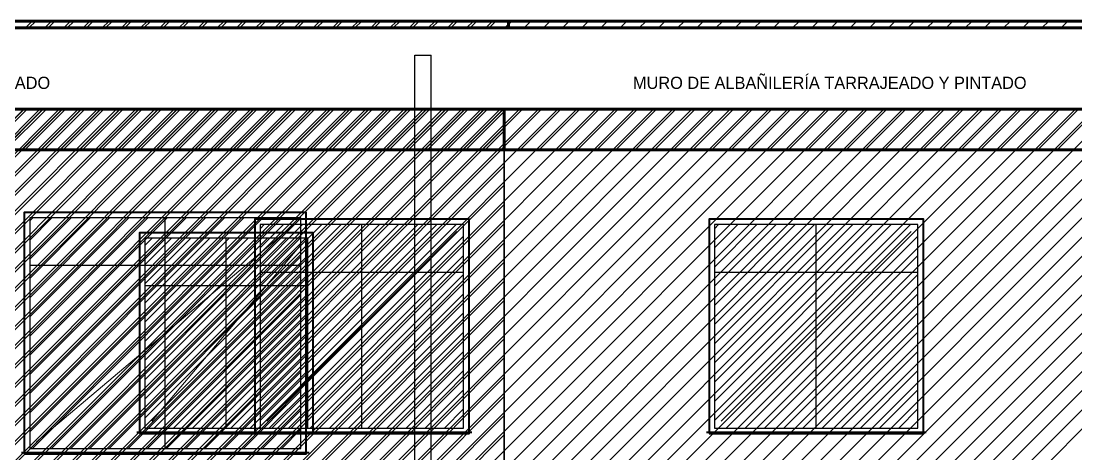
# Model space of a CAD drawing. Header units: metres. Extents: x -1.4 to 41.5, y -29.1 to 7.2.
# Drawn here: x 6.04 to 13.81, y 3.96 to 7.15 of the extents above; entities that cross this region are included whole.
import ezdxf
from ezdxf.enums import TextEntityAlignment as Align

# ---------------------------------------------------------------- set-up
doc = ezdxf.new("R2010")
doc.units = ezdxf.units.M
for name, color, linetype, lineweight in [('carpinteria', 7, 'CONTINUOUS', 25), ('fondo', 7, 'CONTINUOUS', 5), ('hatch', 7, 'CONTINUOUS', 9), ('hormigon', 7, 'CONTINUOUS', 30), ('marco-fino', 7, 'CONTINUOUS', 25), ('marco-medio', 7, 'CONTINUOUS', 40), ('muro-corte', 7, 'CONTINUOUS', 60), ('muro-visto', 7, 'CONTINUOUS', 35), ('sombra', 7, 'CONTINUOUS', 5), ('texto-suave', 7, 'CONTINUOUS', 5), ('vidrio', 7, 'CONTINUOUS', 18)]:
    doc.layers.add(name, color=color, linetype=linetype, lineweight=lineweight)

msp = doc.modelspace()

# ---------------------------------------------------------------- linework, layer by layer
at = {"layer": 'carpinteria'}
for p, q in [((8.94, -0.45), (8.94, 6.9)), ((8.94, 6.9), (9.06, 6.9)), ((8.94, -0.45), (8.94, 6.9)), ((8.94, 6.9), (9.06, 6.9)), ((9.06, -0.45), (9.06, 6.9)), ((9.06, -0.45), (9.06, 6.9)), ((7.1, 4), (7.1, 5.7)), ((8.55, 4.15), (8.55, 5.65)), ((8.55, 4.15), (8.55, 5.65)), ((11.9, 4.15), (11.9, 5.65)), ((11.9, 4.15), (11.9, 5.65)), ((7.55, 4.15), (7.55, 5.55)), ((6.1, 5.35), (8.1, 5.35)), ((7.8, 5.3), (9.3, 5.3)), ((7.8, 5.3), (9.3, 5.3)), ((11.15, 5.3), (12.65, 5.3)), ((11.15, 5.3), (12.65, 5.3)), ((6.95, 5.2), (8.15, 5.2))]:
    msp.add_line(p, q, dxfattribs=at)
for points in [[(6.1, 4), (8.1, 4), (8.1, 5.7), (6.1, 5.7)], [(7.8, 4.15), (9.3, 4.15), (9.3, 5.65), (7.8, 5.65)], [(7.8, 4.15), (9.3, 4.15), (9.3, 5.65), (7.8, 5.65)], [(11.15, 4.15), (12.65, 4.15), (12.65, 5.65), (11.15, 5.65)], [(11.15, 4.15), (12.65, 4.15), (12.65, 5.65), (11.15, 5.65)], [(6.95, 4.15), (8.15, 4.15), (8.15, 5.55), (6.95, 5.55)]]:
    msp.add_lwpolyline(points, close=True, dxfattribs=at)
at = {"layer": 'fondo'}
for points in [[(6.1, 4), (8.1, 4), (8.1, 5.7), (6.1, 5.7)], [(7.8, 4.15), (9.3, 4.15), (9.3, 5.65), (7.8, 5.65)], [(7.8, 4.15), (9.3, 4.15), (9.3, 5.65), (7.8, 5.65)], [(11.15, 4.15), (12.65, 4.15), (12.65, 5.65), (11.15, 5.65)], [(11.15, 4.15), (12.65, 4.15), (12.65, 5.65), (11.15, 5.65)], [(6.95, 4.15), (8.15, 4.15), (8.15, 5.55), (6.95, 5.55)]]:
    msp.add_lwpolyline(points, close=True, dxfattribs=at)
at = {"layer": 'hatch'}
for p, q in [((6.0695, 7.1), (6.1195, 7.15)), ((6.0695, 7.1), (6.1195, 7.15)), ((6.0945, 7.1), (6.1445, 7.15)), ((6.0945, 7.1), (6.1445, 7.15)), ((6.2109, 7.1), (6.2609, 7.15)), ((6.2109, 7.1), (6.2609, 7.15)), ((6.2359, 7.1), (6.2859, 7.15)), ((6.2359, 7.1), (6.2859, 7.15)), ((6.3523, 7.1), (6.4023, 7.15)), ((6.3523, 7.1), (6.4023, 7.15)), ((6.3773, 7.1), (6.4273, 7.15)), ((6.3773, 7.1), (6.4273, 7.15)), ((6.4938, 7.1), (6.5438, 7.15)), ((6.4938, 7.1), (6.5438, 7.15)), ((6.5187, 7.1), (6.5687, 7.15)), ((6.5187, 7.1), (6.5687, 7.15)), ((6.6352, 7.1), (6.6852, 7.15)), ((6.6352, 7.1), (6.6852, 7.15)), ((6.6602, 7.1), (6.7102, 7.15)), ((6.6602, 7.1), (6.7102, 7.15)), ((6.7766, 7.1), (6.8266, 7.15)), ((6.7766, 7.1), (6.8266, 7.15)), ((6.8016, 7.1), (6.8516, 7.15)), ((6.8016, 7.1), (6.8516, 7.15)), ((6.918, 7.1), (6.968, 7.15)), ((6.918, 7.1), (6.968, 7.15)), ((6.943, 7.1), (6.993, 7.15)), ((6.943, 7.1), (6.993, 7.15)), ((7.0594, 7.1), (7.1094, 7.15)), ((7.0594, 7.1), (7.1094, 7.15)), ((7.0844, 7.1), (7.1344, 7.15)), ((7.0844, 7.1), (7.1344, 7.15)), ((7.2009, 7.1), (7.2509, 7.15)), ((7.2009, 7.1), (7.2509, 7.15)), ((7.2258, 7.1), (7.2758, 7.15)), ((7.2258, 7.1), (7.2758, 7.15)), ((7.3423, 7.1), (7.3923, 7.15)), ((7.3423, 7.1), (7.3923, 7.15)), ((7.3673, 7.1), (7.4173, 7.15)), ((7.3673, 7.1), (7.4173, 7.15)), ((7.4837, 7.1), (7.5337, 7.15)), ((7.4837, 7.1), (7.5337, 7.15)), ((7.5087, 7.1), (7.5587, 7.15)), ((7.5087, 7.1), (7.5587, 7.15)), ((7.6251, 7.1), (7.6751, 7.15)), ((7.6251, 7.1), (7.6751, 7.15)), ((7.6501, 7.1), (7.7001, 7.15)), ((7.6501, 7.1), (7.7001, 7.15)), ((7.7665, 7.1), (7.8165, 7.15)), ((7.7665, 7.1), (7.8165, 7.15)), ((7.7915, 7.1), (7.8415, 7.15)), ((7.7915, 7.1), (7.8415, 7.15)), ((7.908, 7.1), (7.958, 7.15)), ((7.908, 7.1), (7.958, 7.15)), ((7.9329, 7.1), (7.9829, 7.15)), ((7.9329, 7.1), (7.9829, 7.15)), ((8.0494, 7.1), (8.0994, 7.15)), ((8.0494, 7.1), (8.0994, 7.15)), ((8.0744, 7.1), (8.1244, 7.15)), ((8.0744, 7.1), (8.1244, 7.15)), ((8.1908, 7.1), (8.2408, 7.15)), ((8.1908, 7.1), (8.2408, 7.15)), ((8.2158, 7.1), (8.2658, 7.15)), ((8.2158, 7.1), (8.2658, 7.15)), ((8.3322, 7.1), (8.3822, 7.15)), ((8.3322, 7.1), (8.3822, 7.15)), ((8.3572, 7.1), (8.4072, 7.15)), ((8.3572, 7.1), (8.4072, 7.15)), ((8.4737, 7.1), (8.5237, 7.15)), ((8.4737, 7.1), (8.5237, 7.15)), ((8.4986, 7.1), (8.5486, 7.15)), ((8.4986, 7.1), (8.5486, 7.15)), ((8.6151, 7.1), (8.6651, 7.15)), ((8.6151, 7.1), (8.6651, 7.15)), ((8.6401, 7.1), (8.6901, 7.15)), ((8.6401, 7.1), (8.6901, 7.15)), ((8.7565, 7.1), (8.8065, 7.15)), ((8.7565, 7.1), (8.8065, 7.15)), ((8.7815, 7.1), (8.8315, 7.15)), ((8.7815, 7.1), (8.8315, 7.15)), ((8.8979, 7.1), (8.9479, 7.15)), ((8.8979, 7.1), (8.9479, 7.15)), ((8.9229, 7.1), (8.9729, 7.15)), ((8.9229, 7.1), (8.9729, 7.15)), ((9.0393, 7.1), (9.0893, 7.15)), ((9.0393, 7.1), (9.0893, 7.15)), ((9.0643, 7.1), (9.1143, 7.15)), ((9.0643, 7.1), (9.1143, 7.15)), ((9.1808, 7.1), (9.2308, 7.15)), ((9.1808, 7.1), (9.2308, 7.15)), ((9.2057, 7.1), (9.2557, 7.15)), ((9.2057, 7.1), (9.2557, 7.15)), ((9.3222, 7.1), (9.3722, 7.15)), ((9.3222, 7.1), (9.3722, 7.15)), ((9.3472, 7.1), (9.3972, 7.15)), ((9.3472, 7.1), (9.3972, 7.15)), ((9.4636, 7.1), (9.5136, 7.15)), ((9.4636, 7.1), (9.5136, 7.15)), ((9.4886, 7.1), (9.5386, 7.15)), ((9.4886, 7.1), (9.5386, 7.15)), ((9.605, 7.1), (9.655, 7.15)), ((9.605, 7.1), (9.655, 7.15)), ((9.7464, 7.1), (9.7964, 7.15)), ((9.7464, 7.1), (9.7964, 7.15)), ((9.8879, 7.1), (9.9379, 7.15)), ((9.8879, 7.1), (9.9379, 7.15)), ((10.0293, 7.1), (10.0793, 7.15)), ((10.0293, 7.1), (10.0793, 7.15)), ((10.1707, 7.1), (10.2207, 7.15)), ((10.1707, 7.1), (10.2207, 7.15)), ((10.3121, 7.1), (10.3621, 7.15)), ((10.3121, 7.1), (10.3621, 7.15)), ((10.4535, 7.1), (10.5035, 7.15)), ((10.4535, 7.1), (10.5035, 7.15)), ((10.595, 7.1), (10.645, 7.15)), ((10.595, 7.1), (10.645, 7.15)), ((10.7364, 7.1), (10.7864, 7.15)), ((10.7364, 7.1), (10.7864, 7.15)), ((10.8778, 7.1), (10.9278, 7.15)), ((10.8778, 7.1), (10.9278, 7.15)), ((11.0192, 7.1), (11.0692, 7.15)), ((11.0192, 7.1), (11.0692, 7.15)), ((11.1607, 7.1), (11.2107, 7.15)), ((11.1607, 7.1), (11.2107, 7.15)), ((11.3021, 7.1), (11.3521, 7.15)), ((11.3021, 7.1), (11.3521, 7.15)), ((11.4435, 7.1), (11.4935, 7.15)), ((11.4435, 7.1), (11.4935, 7.15)), ((11.5849, 7.1), (11.6349, 7.15)), ((11.5849, 7.1), (11.6349, 7.15)), ((11.7263, 7.1), (11.7763, 7.15)), ((11.7263, 7.1), (11.7763, 7.15)), ((11.8678, 7.1), (11.9178, 7.15)), ((11.8678, 7.1), (11.9178, 7.15)), ((12.0092, 7.1), (12.0592, 7.15)), ((12.0092, 7.1), (12.0592, 7.15)), ((12.1506, 7.1), (12.2006, 7.15)), ((12.1506, 7.1), (12.2006, 7.15)), ((12.292, 7.1), (12.342, 7.15)), ((12.292, 7.1), (12.342, 7.15)), ((12.4334, 7.1), (12.4834, 7.15)), ((12.4334, 7.1), (12.4834, 7.15)), ((12.5749, 7.1), (12.6249, 7.15)), ((12.5749, 7.1), (12.6249, 7.15)), ((12.7163, 7.1), (12.7663, 7.15)), ((12.7163, 7.1), (12.7663, 7.15)), ((12.8577, 7.1), (12.9077, 7.15)), ((12.8577, 7.1), (12.9077, 7.15)), ((12.9991, 7.1), (13.0491, 7.15)), ((12.9991, 7.1), (13.0491, 7.15)), ((13.1406, 7.1), (13.1906, 7.15)), ((13.1406, 7.1), (13.1906, 7.15)), ((13.282, 7.1), (13.332, 7.15)), ((13.282, 7.1), (13.332, 7.15)), ((13.4234, 7.1), (13.4734, 7.15)), ((13.4234, 7.1), (13.4734, 7.15)), ((13.5648, 7.1), (13.6148, 7.15)), ((13.5648, 7.1), (13.6148, 7.15)), ((13.7062, 7.1), (13.7562, 7.15)), ((13.7062, 7.1), (13.7562, 7.15)), ((0, 0.0416), (6.4584, 6.5)), ((0, 0.1831), (6.3169, 6.5)), ((0, 0.3245), (6.1755, 6.5)), ((0, 0.0416), (6.4584, 6.5)), ((0, 0.1831), (6.3169, 6.5)), ((0, 0.3245), (6.1755, 6.5)), ((0, 0.0167), (6.4833, 6.5)), ((0, 0.1581), (6.3419, 6.5)), ((0, 0.2995), (6.2005, 6.5)), ((0, 0.4409), (6.0591, 6.5)), ((0, 0.0167), (6.4833, 6.5)), ((0, 0.1581), (6.3419, 6.5)), ((0, 0.2995), (6.2005, 6.5)), ((0, 0.4409), (6.0591, 6.5)), ((0.0998, 0), (6.5998, 6.5)), ((0.0998, 0), (6.5998, 6.5)), ((0.1248, 0), (6.6248, 6.5)), ((0.1248, 0), (6.6248, 6.5)), ((0.2412, 0), (6.7412, 6.5)), ((0.2412, 0), (6.7412, 6.5)), ((0.2662, 0), (6.7662, 6.5)), ((0.2662, 0), (6.7662, 6.5)), ((0.3826, 0), (6.8826, 6.5)), ((0.3826, 0), (6.8826, 6.5)), ((0.4076, 0), (6.9076, 6.5)), ((0.4076, 0), (6.9076, 6.5)), ((0.5241, 0), (7.0241, 6.5)), ((0.5241, 0), (7.0241, 6.5)), ((0.549, 0), (7.049, 6.5)), ((0.549, 0), (7.049, 6.5)), ((0.6655, 0), (7.1655, 6.5)), ((0.6655, 0), (7.1655, 6.5)), ((0.6905, 0), (7.1905, 6.5)), ((0.6905, 0), (7.1905, 6.5)), ((0.8069, 0), (7.3069, 6.5)), ((0.8069, 0), (7.3069, 6.5)), ((0.8319, 0), (7.3319, 6.5)), ((0.8319, 0), (7.3319, 6.5)), ((0.9483, 0), (7.4483, 6.5)), ((0.9483, 0), (7.4483, 6.5)), ((0.9733, 0), (7.4733, 6.5)), ((0.9733, 0), (7.4733, 6.5)), ((1.0897, 0), (7.5897, 6.5)), ((1.0897, 0), (7.5897, 6.5)), ((1.1147, 0), (7.6147, 6.5)), ((1.1147, 0), (7.6147, 6.5)), ((1.2312, 0), (7.7312, 6.5)), ((1.2312, 0), (7.7312, 6.5)), ((1.2561, 0), (7.7561, 6.5)), ((1.2561, 0), (7.7561, 6.5)), ((1.3726, 0), (7.8726, 6.5)), ((1.3726, 0), (7.8726, 6.5)), ((1.3976, 0), (7.8976, 6.5)), ((1.3976, 0), (7.8976, 6.5)), ((1.514, 0), (8.014, 6.5)), ((1.514, 0), (8.014, 6.5)), ((1.539, 0), (8.039, 6.5)), ((1.539, 0), (8.039, 6.5)), ((1.6554, 0), (8.1554, 6.5)), ((1.6554, 0), (8.1554, 6.5)), ((1.6804, 0), (8.1804, 6.5)), ((1.6804, 0), (8.1804, 6.5)), ((1.7968, 0), (8.2968, 6.5)), ((1.7968, 0), (8.2968, 6.5)), ((1.8218, 0), (8.3218, 6.5)), ((1.8218, 0), (8.3218, 6.5)), ((1.9383, 0), (8.4383, 6.5)), ((1.9383, 0), (8.4383, 6.5)), ((1.9632, 0), (8.4632, 6.5)), ((1.9632, 0), (8.4632, 6.5)), ((2.0797, 0), (8.5797, 6.5)), ((2.0797, 0), (8.5797, 6.5)), ((2.1047, 0), (8.6047, 6.5)), ((2.1047, 0), (8.6047, 6.5)), ((2.2211, 0), (8.7211, 6.5)), ((2.2211, 0), (8.7211, 6.5)), ((2.2461, 0), (8.7461, 6.5)), ((2.2461, 0), (8.7461, 6.5)), ((2.3625, 0), (8.8625, 6.5)), ((2.3625, 0), (8.8625, 6.5)), ((2.3875, 0), (8.8875, 6.5)), ((2.3875, 0), (8.8875, 6.5)), ((2.504, 0), (9.004, 6.5)), ((2.504, 0), (9.004, 6.5)), ((2.5289, 0), (9.0289, 6.5)), ((2.5289, 0), (9.0289, 6.5)), ((2.6454, 0), (9.1454, 6.5)), ((2.6454, 0), (9.1454, 6.5)), ((2.6704, 0), (9.1704, 6.5)), ((2.6704, 0), (9.1704, 6.5)), ((2.7868, 0), (9.2868, 6.5)), ((2.7868, 0), (9.2868, 6.5)), ((2.8118, 0), (9.3118, 6.5)), ((2.8118, 0), (9.3118, 6.5)), ((2.9282, 0), (9.4282, 6.5)), ((2.9282, 0), (9.4282, 6.5)), ((2.9532, 0), (9.4532, 6.5)), ((2.9532, 0), (9.4532, 6.5)), ((3.0696, 0), (9.5696, 6.5)), ((3.0696, 0), (9.5696, 6.5)), ((3.0946, 0), (9.5946, 6.5)), ((3.0946, 0), (9.5946, 6.5)), ((3.2111, 0), (9.7111, 6.5)), ((3.2111, 0), (9.7111, 6.5)), ((3.3525, 0), (9.8525, 6.5)), ((3.3525, 0), (9.8525, 6.5)), ((3.4939, 0), (9.9939, 6.5)), ((3.4939, 0), (9.9939, 6.5)), ((3.6353, 0), (10.1353, 6.5)), ((3.6353, 0), (10.1353, 6.5)), ((3.7767, 0), (10.2767, 6.5)), ((3.7767, 0), (10.2767, 6.5)), ((3.9182, 0), (10.4182, 6.5)), ((3.9182, 0), (10.4182, 6.5)), ((4.0596, 0), (10.5596, 6.5)), ((4.0596, 0), (10.5596, 6.5)), ((4.201, 0), (10.701, 6.5)), ((4.201, 0), (10.701, 6.5)), ((4.3424, 0), (10.8424, 6.5)), ((4.3424, 0), (10.8424, 6.5)), ((4.4839, 0), (10.9839, 6.5)), ((4.4839, 0), (10.9839, 6.5)), ((4.6253, 0), (11.1253, 6.5)), ((4.6253, 0), (11.1253, 6.5)), ((4.7667, 0), (11.2667, 6.5)), ((4.7667, 0), (11.2667, 6.5)), ((4.9081, 0), (11.4081, 6.5)), ((4.9081, 0), (11.4081, 6.5)), ((5.0495, 0), (11.5495, 6.5)), ((5.0495, 0), (11.5495, 6.5)), ((5.191, 0), (11.691, 6.5)), ((5.191, 0), (11.691, 6.5)), ((5.3324, 0), (11.8324, 6.5)), ((5.3324, 0), (11.8324, 6.5)), ((5.4738, 0), (11.9738, 6.5)), ((5.4738, 0), (11.9738, 6.5)), ((5.6152, 0), (12.1152, 6.5)), ((5.6152, 0), (12.1152, 6.5)), ((5.7566, 0), (12.2566, 6.5)), ((5.7566, 6.2), (6.0566, 6.5)), ((5.7566, 0), (12.2566, 6.5)), ((5.7566, 6.2), (6.0566, 6.5)), ((5.7816, 6.2), (6.0816, 6.5)), ((5.7816, 6.2), (6.0816, 6.5)), ((5.8981, 0), (12.3981, 6.5)), ((5.8981, 6.2), (6.1981, 6.5)), ((5.8981, 0), (12.3981, 6.5)), ((5.8981, 6.2), (6.1981, 6.5)), ((5.923, 6.2), (6.223, 6.5)), ((5.923, 6.2), (6.223, 6.5)), ((6.0395, 0), (12.5395, 6.5)), ((6.0395, 6.2), (6.3395, 6.5)), ((6.0395, 0), (12.5395, 6.5)), ((6.0395, 6.2), (6.3395, 6.5)), ((6.0645, 6.2), (6.3645, 6.5)), ((6.0645, 6.2), (6.3645, 6.5)), ((6.1809, 0), (12.6809, 6.5)), ((6.1809, 6.2), (6.4809, 6.5)), ((6.1809, 0), (12.6809, 6.5)), ((6.1809, 6.2), (6.4809, 6.5)), ((6.2059, 6.2), (6.5059, 6.5)), ((6.2059, 6.2), (6.5059, 6.5)), ((6.3223, 0), (12.8223, 6.5)), ((6.3223, 6.2), (6.6223, 6.5)), ((6.3223, 0), (12.8223, 6.5)), ((6.3223, 6.2), (6.6223, 6.5)), ((6.3473, 6.2), (6.6473, 6.5)), ((6.3473, 6.2), (6.6473, 6.5)), ((6.4638, 0), (12.9638, 6.5)), ((6.4638, 6.2), (6.7638, 6.5)), ((6.4638, 0), (12.9638, 6.5)), ((6.4638, 6.2), (6.7638, 6.5)), ((6.4887, 6.2), (6.7887, 6.5)), ((6.4887, 6.2), (6.7887, 6.5)), ((6.6052, 0), (13.1052, 6.5)), ((6.6052, 6.2), (6.9052, 6.5)), ((6.6052, 0), (13.1052, 6.5)), ((6.6052, 6.2), (6.9052, 6.5)), ((6.6302, 6.2), (6.9302, 6.5)), ((6.6302, 6.2), (6.9302, 6.5)), ((6.7466, 0), (13.2466, 6.5)), ((6.7466, 6.2), (7.0466, 6.5)), ((6.7466, 0), (13.2466, 6.5)), ((6.7466, 6.2), (7.0466, 6.5)), ((6.7716, 6.2), (7.0716, 6.5)), ((6.7716, 6.2), (7.0716, 6.5)), ((6.888, 0), (13.388, 6.5)), ((6.888, 6.2), (7.188, 6.5)), ((6.888, 0), (13.388, 6.5)), ((6.888, 6.2), (7.188, 6.5)), ((6.913, 6.2), (7.213, 6.5)), ((6.913, 6.2), (7.213, 6.5)), ((7.0294, 0), (13.5294, 6.5)), ((7.0294, 6.2), (7.3294, 6.5)), ((7.0294, 0), (13.5294, 6.5)), ((7.0294, 6.2), (7.3294, 6.5)), ((7.0544, 6.2), (7.3544, 6.5)), ((7.0544, 6.2), (7.3544, 6.5)), ((7.1709, 0), (13.6709, 6.5)), ((7.1709, 6.2), (7.4709, 6.5)), ((7.1709, 0), (13.6709, 6.5)), ((7.1709, 6.2), (7.4709, 6.5)), ((7.1958, 6.2), (7.4958, 6.5)), ((7.1958, 6.2), (7.4958, 6.5)), ((7.3123, 0), (13.8123, 6.5)), ((7.3123, 6.2), (7.6123, 6.5)), ((7.3123, 0), (13.8123, 6.5)), ((7.3123, 6.2), (7.6123, 6.5)), ((7.3373, 6.2), (7.6373, 6.5)), ((7.3373, 6.2), (7.6373, 6.5)), ((7.4537, 0), (13.9537, 6.5)), ((7.4537, 6.2), (7.7537, 6.5)), ((7.4537, 0), (13.9537, 6.5)), ((7.4537, 6.2), (7.7537, 6.5)), ((7.4787, 6.2), (7.7787, 6.5)), ((7.4787, 6.2), (7.7787, 6.5)), ((7.5951, 0), (14.0951, 6.5)), ((7.5951, 6.2), (7.8951, 6.5)), ((7.5951, 0), (14.0951, 6.5)), ((7.5951, 6.2), (7.8951, 6.5)), ((7.6201, 6.2), (7.9201, 6.5)), ((7.6201, 6.2), (7.9201, 6.5)), ((7.7365, 0), (14.2365, 6.5)), ((7.7365, 6.2), (8.0365, 6.5)), ((7.7365, 0), (14.2365, 6.5)), ((7.7365, 6.2), (8.0365, 6.5)), ((7.7615, 6.2), (8.0615, 6.5)), ((7.7615, 6.2), (8.0615, 6.5)), ((7.878, 0), (14.378, 6.5)), ((7.878, 6.2), (8.178, 6.5)), ((7.878, 0), (14.378, 6.5)), ((7.878, 6.2), (8.178, 6.5)), ((7.9029, 6.2), (8.2029, 6.5)), ((7.9029, 6.2), (8.2029, 6.5)), ((8.0194, 0), (14.5194, 6.5)), ((8.0194, 6.2), (8.3194, 6.5)), ((8.0194, 0), (14.5194, 6.5)), ((8.0194, 6.2), (8.3194, 6.5)), ((8.0444, 6.2), (8.3444, 6.5)), ((8.0444, 6.2), (8.3444, 6.5)), ((8.1608, 0), (14.6608, 6.5)), ((8.1608, 6.2), (8.4608, 6.5)), ((8.1608, 0), (14.6608, 6.5)), ((8.1608, 6.2), (8.4608, 6.5)), ((8.1858, 6.2), (8.4858, 6.5)), ((8.1858, 6.2), (8.4858, 6.5)), ((8.3022, 0), (14.8022, 6.5)), ((8.3022, 6.2), (8.6022, 6.5)), ((8.3022, 0), (14.8022, 6.5)), ((8.3022, 6.2), (8.6022, 6.5)), ((8.3272, 6.2), (8.6272, 6.5)), ((8.3272, 6.2), (8.6272, 6.5)), ((8.4437, 0), (14.9437, 6.5)), ((8.4437, 6.2), (8.7437, 6.5)), ((8.4437, 0), (14.9437, 6.5)), ((8.4437, 6.2), (8.7437, 6.5)), ((8.4686, 6.2), (8.7686, 6.5)), ((8.4686, 6.2), (8.7686, 6.5)), ((8.5851, 0), (15.0851, 6.5)), ((8.5851, 6.2), (8.8851, 6.5)), ((8.5851, 0), (15.0851, 6.5)), ((8.5851, 6.2), (8.8851, 6.5)), ((8.6101, 6.2), (8.9101, 6.5)), ((8.6101, 6.2), (8.9101, 6.5)), ((8.7265, 0), (15.2265, 6.5)), ((8.7265, 6.2), (9.0265, 6.5)), ((8.7265, 0), (15.2265, 6.5)), ((8.7265, 6.2), (9.0265, 6.5)), ((8.7515, 6.2), (9.0515, 6.5)), ((8.7515, 6.2), (9.0515, 6.5)), ((8.8679, 0), (15.3679, 6.5)), ((8.8679, 6.2), (9.1679, 6.5)), ((8.8679, 0), (15.3679, 6.5)), ((8.8679, 6.2), (9.1679, 6.5)), ((8.8929, 6.2), (9.1929, 6.5)), ((8.8929, 6.2), (9.1929, 6.5)), ((9.0093, 0), (15.5093, 6.5)), ((9.0093, 6.2), (9.3093, 6.5)), ((9.0093, 0), (15.5093, 6.5)), ((9.0093, 6.2), (9.3093, 6.5)), ((9.0343, 6.2), (9.3343, 6.5)), ((9.0343, 6.2), (9.3343, 6.5)), ((9.1508, 0), (15.6508, 6.5)), ((9.1508, 6.2), (9.4508, 6.5)), ((9.1508, 0), (15.6508, 6.5)), ((9.1508, 6.2), (9.4508, 6.5)), ((9.1757, 6.2), (9.4757, 6.5)), ((9.1757, 6.2), (9.4757, 6.5)), ((9.2922, 0), (15.7922, 6.5)), ((9.2922, 6.2), (9.5922, 6.5)), ((9.2922, 0), (15.7922, 6.5)), ((9.2922, 6.2), (9.5922, 6.5)), ((9.3172, 6.2), (9.6, 6.4828)), ((9.3172, 6.2), (9.6, 6.4828)), ((9.4336, 0), (15.9336, 6.5)), ((9.4336, 6.2), (9.7336, 6.5)), ((9.4336, 0), (15.9336, 6.5)), ((9.4336, 6.2), (9.7336, 6.5)), ((9.575, 0), (16.075, 6.5)), ((9.575, 6.2), (9.875, 6.5)), ((9.575, 0), (16.075, 6.5)), ((9.575, 6.2), (9.875, 6.5)), ((9.7164, 0), (16.2164, 6.5)), ((9.7164, 6.2), (10.0164, 6.5)), ((9.7164, 0), (16.2164, 6.5)), ((9.7164, 6.2), (10.0164, 6.5)), ((9.8579, 6.2), (10.1579, 6.5)), ((9.8579, 6.2), (10.1579, 6.5)), ((9.9993, 6.2), (10.2993, 6.5)), ((9.9993, 6.2), (10.2993, 6.5)), ((10.1407, 6.2), (10.4407, 6.5)), ((10.1407, 6.2), (10.4407, 6.5)), ((10.2821, 6.2), (10.5821, 6.5)), ((10.2821, 6.2), (10.5821, 6.5)), ((10.4235, 6.2), (10.7235, 6.5)), ((10.4235, 6.2), (10.7235, 6.5)), ((10.565, 6.2), (10.865, 6.5)), ((10.565, 6.2), (10.865, 6.5)), ((10.7064, 6.2), (11.0064, 6.5)), ((10.7064, 6.2), (11.0064, 6.5)), ((10.8478, 6.2), (11.1478, 6.5)), ((10.8478, 6.2), (11.1478, 6.5)), ((10.9892, 6.2), (11.2892, 6.5)), ((10.9892, 6.2), (11.2892, 6.5)), ((11.1307, 6.2), (11.4307, 6.5)), ((11.1307, 6.2), (11.4307, 6.5)), ((11.2721, 6.2), (11.5721, 6.5)), ((11.2721, 6.2), (11.5721, 6.5)), ((11.4135, 6.2), (11.7135, 6.5)), ((11.4135, 6.2), (11.7135, 6.5)), ((11.5549, 6.2), (11.8549, 6.5)), ((11.5549, 6.2), (11.8549, 6.5)), ((11.6963, 6.2), (11.9963, 6.5)), ((11.6963, 6.2), (11.9963, 6.5)), ((11.8378, 6.2), (12.1378, 6.5)), ((11.8378, 6.2), (12.1378, 6.5)), ((11.9792, 6.2), (12.2792, 6.5)), ((11.9792, 6.2), (12.2792, 6.5)), ((12.1206, 6.2), (12.4206, 6.5)), ((12.1206, 6.2), (12.4206, 6.5)), ((12.262, 6.2), (12.562, 6.5)), ((12.262, 6.2), (12.562, 6.5)), ((12.4034, 6.2), (12.7034, 6.5)), ((12.4034, 6.2), (12.7034, 6.5)), ((12.5449, 6.2), (12.8449, 6.5)), ((12.5449, 6.2), (12.8449, 6.5)), ((12.6863, 6.2), (12.9863, 6.5)), ((12.6863, 6.2), (12.9863, 6.5)), ((12.8277, 6.2), (13.1277, 6.5)), ((12.8277, 6.2), (13.1277, 6.5)), ((12.9691, 6.2), (13.2691, 6.5)), ((12.9691, 6.2), (13.2691, 6.5)), ((13.1106, 6.2), (13.4106, 6.5)), ((13.1106, 6.2), (13.4106, 6.5)), ((13.252, 6.2), (13.552, 6.5)), ((13.252, 6.2), (13.552, 6.5)), ((13.3934, 6.2), (13.6934, 6.5)), ((13.3934, 6.2), (13.6934, 6.5)), ((13.5348, 6.2), (13.8348, 6.5)), ((13.5348, 6.2), (13.8348, 6.5)), ((13.6762, 6.2), (13.9762, 6.5)), ((13.6762, 6.2), (13.9762, 6.5)), ((3.236, 0), (9.6, 6.364)), ((3.236, 0), (9.6, 6.364)), ((9.4586, 6.2), (9.6, 6.3414)), ((9.4586, 6.2), (9.6, 6.3414)), ((3.3775, 0), (9.6, 6.2225)), ((3.3775, 0), (9.6, 6.2225)), ((3.5189, 0), (9.6, 6.0811)), ((3.5189, 0), (9.6, 6.0811)), ((3.6603, 0), (9.6, 5.9397)), ((3.6603, 0), (9.6, 5.9397)), ((3.8017, 0), (9.6, 5.7983)), ((3.8017, 0), (9.6, 5.7983)), ((6.1, 4.1213), (7.6787, 5.7)), ((6.1, 4.2627), (7.5373, 5.7)), ((6.1, 4.4042), (7.3958, 5.7)), ((6.1, 4.5456), (7.2544, 5.7)), ((6.1, 4.687), (7.113, 5.7)), ((6.1, 4.8284), (6.9716, 5.7)), ((6.1, 4.9698), (6.8302, 5.7)), ((6.1, 5.1113), (6.6887, 5.7)), ((6.1, 5.2527), (6.5473, 5.7)), ((6.1, 5.3941), (6.4059, 5.7)), ((6.1, 5.5355), (6.2645, 5.7)), ((6.1, 5.677), (6.123, 5.7)), ((6.1201, 4), (7.8201, 5.7)), ((6.2615, 4), (7.9615, 5.7)), ((6.4029, 4), (8.1, 5.6971)), ((3.9431, 0), (9.6, 5.6569)), ((3.9431, 0), (9.6, 5.6569)), ((7.8, 4.2056), (9.2444, 5.65)), ((7.8, 4.3471), (9.1029, 5.65)), ((7.8, 4.4885), (8.9615, 5.65)), ((7.8, 4.6299), (8.8201, 5.65)), ((7.8, 4.7713), (8.6787, 5.65)), ((7.8, 4.9127), (8.5373, 5.65)), ((7.8, 5.0542), (8.3958, 5.65)), ((7.8, 5.1956), (8.2544, 5.65)), ((7.8, 5.337), (8.113, 5.65)), ((7.8, 5.4784), (7.9716, 5.65)), ((7.8, 5.6198), (7.8302, 5.65)), ((7.8, 4.2056), (9.2444, 5.65)), ((7.8, 4.3471), (9.1029, 5.65)), ((7.8, 4.4885), (8.9615, 5.65)), ((7.8, 4.6299), (8.8201, 5.65)), ((7.8, 4.7713), (8.6787, 5.65)), ((7.8, 4.9127), (8.5373, 5.65)), ((7.8, 5.0542), (8.3958, 5.65)), ((7.8, 5.1956), (8.2544, 5.65)), ((7.8, 5.337), (8.113, 5.65)), ((7.8, 5.4784), (7.9716, 5.65)), ((7.8, 5.6198), (7.8302, 5.65)), ((11.15, 4.2056), (12.5944, 5.65)), ((11.15, 4.3471), (12.4529, 5.65)), ((11.15, 4.4885), (12.3115, 5.65)), ((11.15, 4.6299), (12.1701, 5.65)), ((11.15, 4.7713), (12.0287, 5.65)), ((11.15, 4.9127), (11.8873, 5.65)), ((11.15, 5.0542), (11.7458, 5.65)), ((11.15, 5.1956), (11.6044, 5.65)), ((11.15, 5.337), (11.463, 5.65)), ((11.15, 5.4784), (11.3216, 5.65)), ((11.15, 5.6198), (11.1802, 5.65)), ((11.15, 4.2056), (12.5944, 5.65)), ((11.15, 4.3471), (12.4529, 5.65)), ((11.15, 4.4885), (12.3115, 5.65)), ((11.15, 4.6299), (12.1701, 5.65)), ((11.15, 4.7713), (12.0287, 5.65)), ((11.15, 4.9127), (11.8873, 5.65)), ((11.15, 5.0542), (11.7458, 5.65)), ((11.15, 5.1956), (11.6044, 5.65)), ((11.15, 5.337), (11.463, 5.65)), ((11.15, 5.4784), (11.3216, 5.65)), ((11.15, 5.6198), (11.1802, 5.65)), ((6.5444, 4), (8.1, 5.5556)), ((6.95, 4.3642), (8.1358, 5.55)), ((6.95, 4.5056), (7.9944, 5.55)), ((6.95, 4.6471), (7.8529, 5.55)), ((6.95, 4.7885), (7.7115, 5.55)), ((6.95, 4.9299), (7.5701, 5.55)), ((6.95, 5.0713), (7.4287, 5.55)), ((6.95, 5.2127), (7.2873, 5.55)), ((6.95, 5.3542), (7.1458, 5.55)), ((6.95, 5.4956), (7.0044, 5.55)), ((7.8858, 4.15), (9.3, 5.5642)), ((7.8858, 4.15), (9.3, 5.5642)), ((11.2358, 4.15), (12.65, 5.5642)), ((11.2358, 4.15), (12.65, 5.5642)), ((4.0846, 0), (9.6, 5.5154)), ((4.0846, 0), (9.6, 5.5154)), ((4.226, 0), (9.6, 5.374)), ((4.226, 0), (9.6, 5.374)), ((6.6858, 4), (8.1, 5.4142)), ((6.95, 4.2228), (8.15, 5.4228)), ((8.0272, 4.15), (9.3, 5.4228)), ((8.0272, 4.15), (9.3, 5.4228)), ((11.3772, 4.15), (12.65, 5.4228)), ((11.3772, 4.15), (12.65, 5.4228)), ((4.3674, 0), (9.6, 5.2326)), ((4.3674, 0), (9.6, 5.2326)), ((6.8272, 4), (8.1, 5.2728)), ((7.0186, 4.15), (8.15, 5.2814)), ((8.1686, 4.15), (9.3, 5.2814)), ((8.1686, 4.15), (9.3, 5.2814)), ((11.5186, 4.15), (12.65, 5.2814)), ((11.5186, 4.15), (12.65, 5.2814)), ((7.1601, 4.15), (8.15, 5.1399)), ((8.3101, 4.15), (9.3, 5.1399)), ((8.3101, 4.15), (9.3, 5.1399)), ((11.6601, 4.15), (12.65, 5.1399)), ((11.6601, 4.15), (12.65, 5.1399)), ((4.5088, 0), (9.6, 5.0912)), ((4.5088, 0), (9.6, 5.0912)), ((6.9686, 4), (8.1, 5.1314)), ((7.1101, 4), (8.1, 4.9899)), ((7.3015, 4.15), (8.15, 4.9985)), ((8.4515, 4.15), (9.3, 4.9985)), ((8.4515, 4.15), (9.3, 4.9985)), ((11.8015, 4.15), (12.65, 4.9985)), ((11.8015, 4.15), (12.65, 4.9985)), ((4.6503, 0), (9.6, 4.9497)), ((4.6503, 0), (9.6, 4.9497)), ((7.2515, 4), (8.1, 4.8485)), ((7.4429, 4.15), (8.15, 4.8571)), ((8.5929, 4.15), (9.3, 4.8571)), ((8.5929, 4.15), (9.3, 4.8571)), ((11.9429, 4.15), (12.65, 4.8571)), ((11.9429, 4.15), (12.65, 4.8571)), ((4.7917, 0), (9.6, 4.8083)), ((4.7917, 0), (9.6, 4.8083)), ((7.3929, 4), (8.1, 4.7071)), ((7.5843, 4.15), (8.15, 4.7157)), ((8.7343, 4.15), (9.3, 4.7157)), ((8.7343, 4.15), (9.3, 4.7157)), ((12.0843, 4.15), (12.65, 4.7157)), ((12.0843, 4.15), (12.65, 4.7157)), ((4.9331, 0), (9.6, 4.6669)), ((4.9331, 0), (9.6, 4.6669)), ((5.0745, 0), (9.6, 4.5255)), ((5.0745, 0), (9.6, 4.5255)), ((7.5343, 4), (8.1, 4.5657)), ((7.7257, 4.15), (8.15, 4.5743)), ((8.8757, 4.15), (9.3, 4.5743)), ((8.8757, 4.15), (9.3, 4.5743)), ((12.2257, 4.15), (12.65, 4.5743)), ((12.2257, 4.15), (12.65, 4.5743)), ((5.2159, 0), (9.6, 4.3841)), ((5.2159, 0), (9.6, 4.3841)), ((7.6757, 4), (8.1, 4.4243)), ((7.8672, 4.15), (8.15, 4.4328)), ((9.0172, 4.15), (9.3, 4.4328)), ((9.0172, 4.15), (9.3, 4.4328)), ((12.3672, 4.15), (12.65, 4.4328)), ((12.3672, 4.15), (12.65, 4.4328)), ((7.8172, 4), (8.1, 4.2828)), ((8.0086, 4.15), (8.15, 4.2914)), ((9.1586, 4.15), (9.3, 4.2914)), ((9.1586, 4.15), (9.3, 4.2914)), ((12.5086, 4.15), (12.65, 4.2914)), ((12.5086, 4.15), (12.65, 4.2914)), ((5.3574, 0), (9.6, 4.2426)), ((5.3574, 0), (9.6, 4.2426)), ((7.9586, 4), (8.1, 4.1414)), ((5.4988, 0), (9.6, 4.1012)), ((5.4988, 0), (9.6, 4.1012))]:
    msp.add_line(p, q, dxfattribs=at)
at = {"layer": 'hormigon'}
for points in [[(-0.03, 7.1), (24.03, 7.1), (24.03, 7.15), (-0.03, 7.15)], [(-0.03, 7.1), (24.03, 7.1), (24.03, 7.15), (-0.03, 7.15)], [(-0.03, 7.1), (9.63, 7.1), (9.63, 7.15), (-0.03, 7.15)], [(-0.03, 7.1), (9.63, 7.1), (9.63, 7.15), (-0.03, 7.15)], [(0, 6.2), (24, 6.2), (24, 6.5), (0, 6.5)], [(0, 6.2), (24, 6.2), (24, 6.5), (0, 6.5)], [(0, 6.2), (9.6, 6.2), (9.6, 6.5), (0, 6.5)], [(0, 6.2), (9.6, 6.2), (9.6, 6.5), (0, 6.5)]]:
    msp.add_lwpolyline(points, close=True, dxfattribs=at)
at = {"layer": 'marco-fino'}
for q in [(24, 6.2), (24, 6.2), (9.6, 6.2), (9.6, 6.2)]:
    msp.add_line((0, 6.2), q, dxfattribs=at)
at = {"layer": 'marco-medio'}
for p, q in [((6.89, 4.12), (8.21, 4.12)), ((7.74, 4.12), (9.36, 4.12)), ((7.74, 4.12), (9.36, 4.12)), ((11.09, 4.12), (12.71, 4.12)), ((11.09, 4.12), (12.71, 4.12)), ((6.04, 3.97), (8.16, 3.97))]:
    msp.add_line(p, q, dxfattribs=at)
for points in [[(6.06, 3.96), (8.14, 3.96), (8.14, 5.74), (6.06, 5.74)], [(7.76, 4.11), (9.34, 4.11), (9.34, 5.69), (7.76, 5.69)], [(7.76, 4.11), (9.34, 4.11), (9.34, 5.69), (7.76, 5.69)], [(11.11, 4.11), (12.69, 4.11), (12.69, 5.69), (11.11, 5.69)], [(11.11, 4.11), (12.69, 4.11), (12.69, 5.69), (11.11, 5.69)], [(6.91, 4.11), (8.19, 4.11), (8.19, 5.59), (6.91, 5.59)]]:
    msp.add_lwpolyline(points, close=True, dxfattribs=at)
at = {"layer": 'muro-corte'}
for q in [(24, 7.15), (24, 7.15), (9.6, 7.15), (9.6, 7.15)]:
    msp.add_line((0, 7.15), q, dxfattribs=at)
for points in [[(-0.03, 7.1), (24.03, 7.1), (24.03, 7.15), (-0.03, 7.15)], [(-0.03, 7.1), (24.03, 7.1), (24.03, 7.15), (-0.03, 7.15)], [(-0.03, 7.1), (9.63, 7.1), (9.63, 7.15), (-0.03, 7.15)], [(-0.03, 7.1), (9.63, 7.1), (9.63, 7.15), (-0.03, 7.15)], [(0, 6.2), (24, 6.2), (24, 6.5), (0, 6.5)], [(0, 6.2), (24, 6.2), (24, 6.5), (0, 6.5)], [(0, 6.2), (9.6, 6.2), (9.6, 6.5), (0, 6.5)], [(0, 6.2), (9.6, 6.2), (9.6, 6.5), (0, 6.5)]]:
    msp.add_lwpolyline(points, close=True, dxfattribs=at)
at = {"layer": 'muro-visto'}
for points in [[(0, 0), (24, 0), (24, 6.5), (0, 6.5)], [(0, 0), (24, 0), (24, 6.5), (0, 6.5)], [(0, 0), (9.6, 0), (9.6, 6.5), (0, 6.5)], [(0, 0), (9.6, 0), (9.6, 6.5), (0, 6.5)]]:
    msp.add_lwpolyline(points, close=True, dxfattribs=at)
at = {"layer": 'sombra'}
for points in [[(0, 0), (24, 0), (24, 6.5), (0, 6.5)], [(0, 0), (24, 0), (24, 6.5), (0, 6.5)], [(0, 0), (9.6, 0), (9.6, 6.5), (0, 6.5)], [(0, 0), (9.6, 0), (9.6, 6.5), (0, 6.5)]]:
    msp.add_lwpolyline(points, close=True, dxfattribs=at)
at = {"layer": 'vidrio'}
for p, q in [((6.15, 4.05), (8.05, 5.65)), ((7.85, 4.2), (9.25, 5.6)), ((7.85, 4.2), (9.25, 5.6)), ((11.2, 4.2), (12.6, 5.6)), ((11.2, 4.2), (12.6, 5.6)), ((7, 4.2), (8.1, 5.5))]:
    msp.add_line(p, q, dxfattribs=at)

# ---------------------------------------------------------------- texts
at = {"layer": 'texto-suave'}
for p in [(4.8, 6.65), (4.8, 6.65), (12, 6.65), (12, 6.65)]:
    msp.add_text('MURO DE ALBAÑILERÍA TARRAJEADO Y PINTADO', height=0.09, dxfattribs=at).set_placement(p, align=Align.CENTER)

doc.saveas('drawing.dxf')
